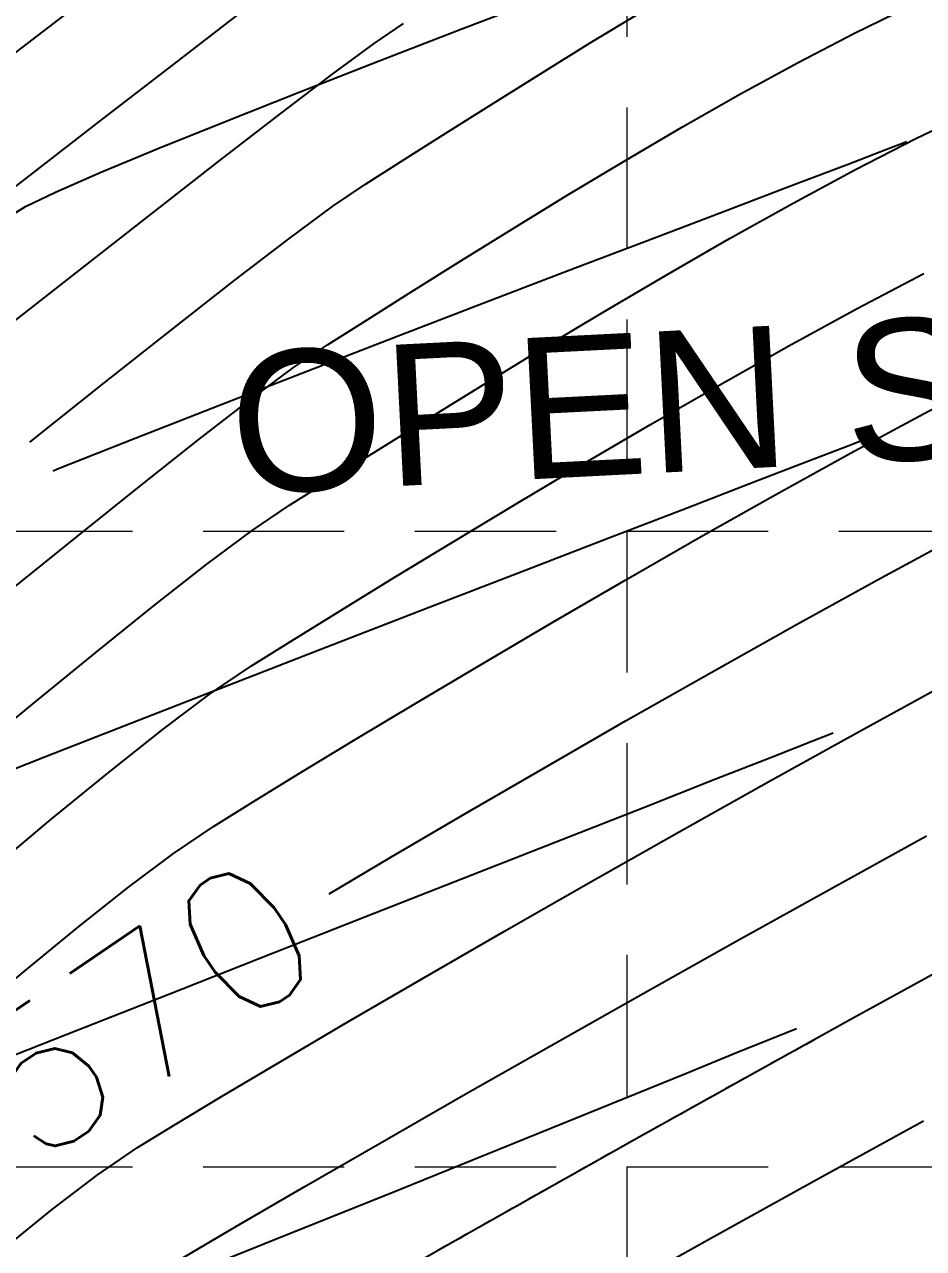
# Model space of a CAD drawing. Header units: inches. Extents: x 2547543 to 2548696, y 7125653 to 7126375.
# Drawn here: x 2547994.53 to 2548019.98, y 7125850.06 to 7125884.73 of the extents above; entities that cross this region are included whole.
import ezdxf

# ---------------------------------------------------------------- set-up
doc = ezdxf.new("R2010")
doc.units = ezdxf.units.IN
doc.header["$MEASUREMENT"] = 0
doc.linetypes.add('DASHED2', pattern=[0.375, 0.25, -0.125])
doc.linetypes.add('HIDDEN', pattern=[0.375, 0.25, -0.125])
for name, color, linetype in [('CONT-MJR', 6, 'Continuous'), ('CONT-MNR', 14, 'Continuous'), ('GRID', 254, 'HIDDEN'), ('V-100YR-LINE', 2, 'DASHED2'), ('V-PROP-SUBD-IDEN-N', 7, 'Continuous'), ('V-TOPO-MAJR-E', 6, 'Continuous'), ('V-TOPO-MINR-E', 14, 'Continuous')]:
    doc.layers.add(name, color=color, linetype=linetype)
doc.styles.add('L80', font='simplex', dxfattribs={"height": 3.2})
doc.styles.get("Standard").update_dxf_attribs({"font": 'ARIAL.TTF'})

msp = doc.modelspace()

# ---------------------------------------------------------------- linework, layer by layer
at = {"layer": 'CONT-MJR', "color": 35}
for points, elevation in [([(2548010.546127404, 7125884.203075462), (2548011.991101369, 7125885.072150113)], 575), ([(2548009.135677456, 7125883.333705245), (2548010.546127404, 7125884.203075462)], 575), ([(2548003.256050535, 7125879.577727892), (2548004.181322546, 7125880.206301907)], 575), ([(2548002.014234065, 7125878.660970781), (2548003.256050535, 7125879.577727892)], 575), ([(2548016.388361234, 7125867.73289609), (2548018.787878788, 7125869.056488072)], 570), ([(2548011.567447911, 7125865.012609193), (2548013.967784305, 7125866.376227579)], 570), ([(2548003.155956417, 7125860.106882275), (2548004.900881048, 7125861.141321333)], 570)]:
    msp.add_lwpolyline(points, dxfattribs=dict(at, elevation=elevation))
at = {"layer": 'CONT-MJR', "color": 35, "extrusion": (-0.5312333066392462, 0.8472255743998364, 0), "elevation": 4683643.282011705}
msp.add_lwpolyline([(-5944243.46579841, 575), (-5944245.069640094, 575)], dxfattribs=at)
at = {"layer": 'CONT-MJR', "color": 35, "extrusion": (-0.5350339797627156, 0.8448305395162217, 0), "elevation": 4656892.400215605}
msp.add_lwpolyline([(-5965222.521300547, 575), (-5965224.048318269, 575)], dxfattribs=at)
at = {"layer": 'CONT-MJR', "color": 35, "extrusion": (0.5358907392261847, -0.8442873418520578, 0), "elevation": -4650838.609269703}
msp.add_lwpolyline([(5969942.190369238, 575), (5969943.616680428, 575)], dxfattribs=at)
at = {"layer": 'CONT-MJR', "color": 35, "extrusion": (0.533173721116115, -0.8460057819608535, 0), "elevation": -4670006.985316652}
msp.add_lwpolyline([(5954958.335680965, 575), (5954959.63738782, 575)], dxfattribs=at)
at = {"layer": 'CONT-MJR', "color": 35, "extrusion": (0.6088804383176541, -0.7932620070532191, 0), "elevation": -4101260.225358286}
msp.add_lwpolyline([(6360039.398764132, 575.0000000000009), (6360041.314277267, 575.0000000000009)], dxfattribs=at)
at = {"layer": 'CONT-MJR', "color": 35, "extrusion": (0.6166332556366353, -0.7872505497254124, 0), "elevation": -4038669.134511687}
msp.add_lwpolyline([(6399965.595459755, 575), (6399967.828972308, 575)], dxfattribs=at)
at = {"layer": 'CONT-MJR', "color": 35, "extrusion": (-0.620518210774927, 0.7841920364914982, 0), "elevation": 4006975.68732008}
msp.add_lwpolyline([(-6419853.719412662, 575.0000000000005), (-6419856.216641591, 575.0000000000005)], dxfattribs=at)
at = {"layer": 'CONT-MJR', "color": 35, "extrusion": (-0.6219276946151246, 0.7830746724742899, 0), "elevation": 3995422.131203266}
msp.add_lwpolyline([(-6427047.806433548, 575), (-6427050.484547479, 575)], dxfattribs=at)
at = {"layer": 'CONT-MJR', "color": 35, "extrusion": (0.4758257152457119, -0.8795395890526514, 0), "elevation": -5055071.07938459}
msp.add_lwpolyline([(5631755.138140069, 570), (5631757.795391995, 570)], dxfattribs=at)
at = {"layer": 'CONT-MJR', "color": 35, "extrusion": (0.4889175817106366, -0.8723299824574545, 0), "elevation": -4970338.063674747}
msp.add_lwpolyline([(5706670.336076958, 570.0000000000005), (5706673.110917876, 570.0000000000005)], dxfattribs=at)
at = {"layer": 'CONT-MJR', "color": 35, "extrusion": (0.4983691415209579, -0.8669649351500114, 0), "elevation": -4908024.76108998}
msp.add_lwpolyline([(5760345.214579944, 570), (5760347.912262232, 570)], dxfattribs=at)
at = {"layer": 'CONT-MJR', "color": 35, "extrusion": (0.5023788224869881, -0.8646476269073937, 0), "elevation": -4881295.234370571}
msp.add_lwpolyline([(5783010.5457357, 570.0000000000009), (5783013.131708903, 570.0000000000009)], dxfattribs=at)
at = {"layer": 'CONT-MJR', "color": 35, "extrusion": (-0.5061709579724546, 0.8624331633844141, 0), "elevation": 4855852.884350359}
msp.add_lwpolyline([(-5804387.887267139, 570), (-5804390.312748223, 570)], dxfattribs=at)
at = {"layer": 'CONT-MNR', "color": 35, "extrusion": (-0.6108773325223451, 0.7917252582874846, 0), "elevation": 4085227.35289179}
msp.add_lwpolyline([(-6370355.987304052, 577), (-6370358.609806523, 577)], dxfattribs=at)
at = {"layer": 'CONT-MNR', "color": 35, "extrusion": (0.4357878641739455, -0.9000494083319598, 0), "elevation": -5303252.776304954}
msp.add_lwpolyline([(5398716.09252833, 574), (5398717.800700445, 574)], dxfattribs=at)
at = {"layer": 'CONT-MNR', "color": 35, "extrusion": (0.6063253116707384, -0.7952167103547196, 0), "elevation": -4121708.559462743}
msp.add_lwpolyline([(6346809.91298716, 578.0000000000009), (6346813.169027609, 578.0000000000009)], dxfattribs=at)
at = {"layer": 'CONT-MNR', "color": 35, "extrusion": (0.5621518475520181, -0.8270340381712549, 0), "elevation": -4460983.380714327}
msp.add_lwpolyline([(6113115.353106111, 576), (6113116.357253766, 576)], dxfattribs=at)
at = {"layer": 'CONT-MNR', "color": 35, "extrusion": (0.4602614117206241, -0.8877834380528499, 0), "elevation": -5153487.848808906}
msp.add_lwpolyline([(5541856.055673157, 574.0000000000009), (5541857.851775843, 574.0000000000009)], dxfattribs=at)
at = {"layer": 'CONT-MNR', "color": 35, "extrusion": (0.5919103841590798, -0.8060037823265166, 0), "elevation": -4235299.330073353}
msp.add_lwpolyline([(6271584.60491456, 576.0000000000009), (6271586.053628808, 576.0000000000009)], dxfattribs=at)
at = {"layer": 'CONT-MNR', "color": 35, "extrusion": (-0.6117873827650474, 0.791022248921921, 0), "elevation": 4077898.982810816}
msp.add_lwpolyline([(-6375046.742643885, 577.0000000000009), (-6375049.632417487, 577.0000000000009)], dxfattribs=at)
at = {"layer": 'CONT-MNR', "color": 35, "extrusion": (-0.6050918767317501, 0.7961556510590431, 0), "elevation": 4131536.20958514}
msp.add_lwpolyline([(-6340419.47138867, 576.0000000000009), (-6340421.312563383, 576.0000000000009)], dxfattribs=at)
at = {"layer": 'CONT-MNR', "color": 35}
for points, elevation in [([(2548014.799857387, 7125882.762247201), (2548016.429721652, 7125883.652115768)], 574), ([(2548011.521374207, 7125880.869271727), (2548013.156475949, 7125881.828271097)], 574), ([(2548008.363197297, 7125878.952540275), (2548009.916349033, 7125879.904333363)], 574), ([(2548012.693591992, 7125877.631703353), (2548014.494133921, 7125878.666572925)], 573), ([(2548005.499701627, 7125877.164727015), (2548006.883715872, 7125878.032976735)], 574), ([(2547993.728264017, 7125875.925091101), (2547995.99677178, 7125877.700907513)], 576), ([(2548018.108760439, 7125876.68316251), (2548019.988358893, 7125877.678502521)], 572), ([(2548016.174079205, 7125875.623914195), (2548018.108760439, 7125876.68316251)], 572), ([(2548002.14656379, 7125875.009358473), (2548003.105262166, 7125875.65850612)], 574), ([(2548012.252678545, 7125873.394858929), (2548014.212617729, 7125874.521049146)], 572), ([(2547999.477177639, 7125872.986756041), (2548000.926531984, 7125874.107293522)], 574), ([(2548017.914449843, 7125872.582730988), (2548019.978432671, 7125873.698869748)], 571), ([(2548003.172599247, 7125871.827075441), (2548004.483714622, 7125872.647968743)], 573), ([(2548015.801774066, 7125871.413636761), (2548017.914449843, 7125872.582730988)], 571), ([(2547996.018544895, 7125870.228042578), (2547997.830511646, 7125871.682190802)], 574), ([(2547994.073288277, 7125868.658756143), (2547996.018544895, 7125870.228042578)], 574), ([(2548009.49162369, 7125867.80112588), (2548011.558357525, 7125869.001583745)], 571), ([(2547996.552417396, 7125866.944373135), (2547998.207711891, 7125868.278006954)], 573), ([(2548002.109953556, 7125867.284216998), (2548003.466405745, 7125868.124235265)], 572), ([(2548000.953141407, 7125866.562914548), (2548002.109953556, 7125867.284216998)], 572), ([(2547999.799148662, 7125865.780684875), (2548000.953141407, 7125866.562914548)], 572), ([(2548018.17508464, 7125864.713536507), (2548020.689299951, 7125866.08796699)], 569), ([(2547992.84988326, 7125863.909007886), (2547994.756460539, 7125865.476040033)], 573), ([(2548013.060974918, 7125861.861828184), (2548015.618075965, 7125863.296105776)], 569), ([(2547998.750769965, 7125861.253947582), (2547999.877081027, 7125862.015118761)], 571), ([(2548014.711562561, 7125858.783574641), (2548017.402036296, 7125860.278080354)], 568), ([(2547994.531279842, 7125857.917965202), (2547996.056015935, 7125859.172443964)], 571), ([(2548017.971223654, 7125856.582175189), (2548020.901339604, 7125858.189980922)], 567), ([(2547992.91744228, 7125856.56490425), (2547994.531279842, 7125857.917965202)], 571), ([(2548003.685666868, 7125856.479317001), (2548005.816127475, 7125857.719448141)], 569), ([(2548009.438957266, 7125855.816568009), (2548012.042833144, 7125857.287805013)], 568), ([(2548001.768618851, 7125855.353105946), (2548003.685666868, 7125856.479317001)], 569), ([(2548006.94304415, 7125854.39566016), (2548009.438957266, 7125855.816568009)], 568), ([(2547998.745564559, 7125853.547057651), (2548000.107684417, 7125854.366968365)], 569), ([(2547997.724960268, 7125852.919527189), (2547998.745564559, 7125853.547057651)], 569), ([(2548016.928743133, 7125851.995538479), (2548019.982654393, 7125853.675380072)], 566), ([(2547996.582721005, 7125852.141617961), (2547997.724960268, 7125852.919527189)], 569), ([(2547993.951159841, 7125850.062943073), (2547995.318099006, 7125851.17687444)], 569)]:
    msp.add_lwpolyline(points, dxfattribs=dict(at, elevation=elevation))
at = {"layer": 'CONT-MNR', "color": 35, "extrusion": (-0.4941040472850515, 0.869402778035895, 0), "elevation": 4936277.844304069}
msp.add_lwpolyline([(-5736176.768535951, 574.0000000000009), (-5736178.658777713, 574.0000000000009)], dxfattribs=at)
at = {"layer": 'CONT-MNR', "color": 35, "extrusion": (0.6115049295786372, -0.791240621493251, 0), "elevation": -4080174.76976021}
msp.add_lwpolyline([(6373587.330416194, 577.0000000000009), (6373590.427154552, 577.0000000000009)], dxfattribs=at)
at = {"layer": 'CONT-MNR', "color": 35, "extrusion": (0.6117946248300029, -0.7910166477572491, 0), "elevation": -4077837.663163537}
msp.add_lwpolyline([(6375086.094454004, 576), (6375088.275244714, 576)], dxfattribs=at)
at = {"layer": 'CONT-MNR', "color": 35, "extrusion": (0.4324688584036604, -0.9016488709642102, 0), "elevation": -5323103.801966313}
msp.add_lwpolyline([(5379140.983191991, 573.0000000000009), (5379142.796047074, 573.0000000000009)], dxfattribs=at)
at = {"layer": 'CONT-MNR', "color": 35, "extrusion": (-0.4554049904232298, 0.8902843897865548, 0), "elevation": 5183680.138032145}
msp.add_lwpolyline([(-5513622.295086721, 573.0000000000009), (-5513624.219162472, 573.0000000000009)], dxfattribs=at)
at = {"layer": 'CONT-MNR', "color": 35, "extrusion": (-0.615181498553059, 0.7883855172680513, 0), "elevation": 4050458.786229877}
msp.add_lwpolyline([(-6392513.965173933, 576.0000000000009), (-6392516.432506771, 576.0000000000009)], dxfattribs=at)
at = {"layer": 'CONT-MNR', "color": 35, "extrusion": (-0.5152506793239153, 0.8570395191916437, 0), "elevation": 4794296.846704349}
msp.add_lwpolyline([(-5855359.655091717, 574), (-5855361.527846869, 574)], dxfattribs=at)
at = {"layer": 'CONT-MNR', "color": 35, "extrusion": (0.473112489393734, -0.8810020274549112, 0), "elevation": -5072416.105093876}
msp.add_lwpolyline([(5616150.186527439, 573), (5616152.191945174, 573)], dxfattribs=at)
at = {"layer": 'CONT-MNR', "color": 35, "extrusion": (0.4870943783540453, -0.8733493382237638, 0), "elevation": -4982257.881657042}
msp.add_lwpolyline([(5696282.211557111, 573), (5696284.267969269, 573)], dxfattribs=at)
at = {"layer": 'CONT-MNR', "color": 35, "extrusion": (0.6165270091821046, -0.7873337582937551, 0), "elevation": -4039535.720099494}
msp.add_lwpolyline([(6399419.330993729, 576), (6399422.031709645, 576)], dxfattribs=at)
at = {"layer": 'CONT-MNR', "color": 35, "extrusion": (0.5278868742302941, -0.8493146931587666, 0), "elevation": -4707053.525702389}
msp.add_lwpolyline([(5925717.165583979, 574.0000000000009), (5925718.907554813, 574.0000000000009)], dxfattribs=at)
at = {"layer": 'CONT-MNR', "color": 35, "extrusion": (0.5073943900200263, -0.8617139507842526, 0), "elevation": -4847620.82039184}
msp.add_lwpolyline([(5811286.352903177, 573.0000000000005), (5811288.419139054, 573.0000000000005)], dxfattribs=at)
at = {"layer": 'CONT-MNR', "color": 35, "extrusion": (0.5329415426164954, -0.8461520620748673, 0), "elevation": -4671637.675419675}
msp.add_lwpolyline([(5953674.579344342, 574.0000000000005), (5953676.076415909, 574.0000000000005)], dxfattribs=at)
at = {"layer": 'CONT-MNR', "color": 35, "extrusion": (0.5147628732716311, -0.8573325984127367, 0), "elevation": -4797624.868386444}
msp.add_lwpolyline([(5852627.496789641, 573), (5852629.521503572, 573)], dxfattribs=at)
at = {"layer": 'CONT-MNR', "color": 35, "extrusion": (0.5319217815338408, -0.8467934921395328, 0), "elevation": -4678806.78231368}
msp.add_lwpolyline([(5948040.922748531, 574), (5948042.254465507, 574)], dxfattribs=at)
at = {"layer": 'CONT-MNR', "color": 35, "extrusion": (0.5206858650565421, -0.853748341099601, 0), "elevation": -4756992.059441268}
msp.add_lwpolyline([(5885699.326467754, 573.0000000000009), (5885701.278552195, 573.0000000000009)], dxfattribs=at)
at = {"layer": 'CONT-MNR', "color": 35, "extrusion": (0.4901069467980203, -0.8716623088675582, 0), "elevation": -4962556.771574168}
msp.add_lwpolyline([(5713448.556374926, 572), (5713450.806628786, 572)], dxfattribs=at)
at = {"layer": 'CONT-MNR', "color": 35, "extrusion": (0.594519904052162, -0.8040808937450311, 0), "elevation": -4214941.954540535}
msp.add_lwpolyline([(6285272.852824936, 574), (6285274.370124768, 574)], dxfattribs=at)
at = {"layer": 'CONT-MNR', "color": 35, "extrusion": (0.4650814348737309, -0.8852679023526108, 0), "elevation": -5123270.474171661}
msp.add_lwpolyline([(5569791.866058957, 571), (5569794.106382377, 571)], dxfattribs=at)
at = {"layer": 'CONT-MNR', "color": 35, "extrusion": (-0.5253134069592474, 0.8509088226530902, 0), "elevation": 4724966.995757122}
msp.add_lwpolyline([(-5911437.646823464, 573), (-5911439.495095603, 573)], dxfattribs=at)
at = {"layer": 'CONT-MNR', "color": 35, "extrusion": (0.5286795732636422, -0.8488214822998845, 0), "elevation": -4701515.860604938}
msp.add_lwpolyline([(5930104.253432574, 573), (5930105.966654897, 573)], dxfattribs=at)
at = {"layer": 'CONT-MNR', "color": 35, "extrusion": (0.5049796071089899, -0.863131274143192, 0), "elevation": -4863869.956421155}
msp.add_lwpolyline([(5797687.573254103, 572), (5797689.809431164, 572)], dxfattribs=at)
at = {"layer": 'CONT-MNR', "color": 35, "extrusion": (-0.6209822529667834, 0.7838246241987412, 0), "elevation": 4003172.260036062}
msp.add_lwpolyline([(-6422223.293519046, 574.0000000000009), (-6422225.394328262, 574.0000000000009)], dxfattribs=at)
at = {"layer": 'CONT-MNR', "color": 35, "extrusion": (-0.510699551523937, 0.8597592500655342, 0), "elevation": 4825266.866153345}
msp.add_lwpolyline([(-5829853.037025152, 572), (-5829855.214363743, 572)], dxfattribs=at)
at = {"layer": 'CONT-MNR', "color": 35, "extrusion": (0.5309268668971651, -0.8474176432000693, 0), "elevation": -4685786.168173887}
msp.add_lwpolyline([(5942538.297177631, 573), (5942539.646450295, 573)], dxfattribs=at)
at = {"layer": 'CONT-MNR', "color": 35, "extrusion": (0.4912028997333732, -0.8710451832675076, 0), "elevation": -4955363.221034049}
msp.add_lwpolyline([(5719683.147920906, 571.0000000000009), (5719685.592530327, 571.0000000000009)], dxfattribs=at)
at = {"layer": 'CONT-MNR', "color": 35, "extrusion": (0.5609420053075711, -0.8278551000516461, 0), "elevation": -4469907.373524027}
msp.add_lwpolyline([(6106575.633192709, 573), (6106576.905221786, 573)], dxfattribs=at)
at = {"layer": 'CONT-MNR', "color": 35, "extrusion": (0.5155828333711082, -0.8568397411027455, 0), "elevation": -4792020.178039385}
msp.add_lwpolyline([(5857209.656879542, 572), (5857211.740766423, 572)], dxfattribs=at)
at = {"layer": 'CONT-MNR', "color": 35, "extrusion": (0.5973386902092336, -0.801989082955072, 0), "elevation": -4192850.699344791}
msp.add_lwpolyline([(6300025.455053005, 573), (6300027.055877722, 573)], dxfattribs=at)
at = {"layer": 'CONT-MNR', "color": 35, "extrusion": (0.4971362701816333, -0.8676724778796975, 0), "elevation": -4916211.451148742}
msp.add_lwpolyline([(5753367.439756446, 571), (5753369.876218745, 571)], dxfattribs=at)
at = {"layer": 'CONT-MNR', "color": 35, "extrusion": (-0.5197796065580584, 0.8543003924887019, 0), "elevation": 4763231.703677855}
msp.add_lwpolyline([(-5880643.084387233, 572.0000000000009), (-5880645.040168453, 572.0000000000009)], dxfattribs=at)
at = {"layer": 'CONT-MNR', "color": 35, "extrusion": (-0.6166637224265538, 0.7872266849154863, 0), "elevation": 4038415.602136038}
msp.add_lwpolyline([(-6400116.640064699, 573), (-6400118.525913107, 573)], dxfattribs=at)
at = {"layer": 'CONT-MNR', "color": 35, "extrusion": (0.5233950781174577, -0.8520901315016037, 0), "elevation": -4738269.433699723}
msp.add_lwpolyline([(5900772.912295032, 572), (5900774.705285745, 572)], dxfattribs=at)
at = {"layer": 'CONT-MNR', "color": 35, "extrusion": (0.5068090551416204, -0.8620583400364838, 0), "elevation": -4851559.485016324}
msp.add_lwpolyline([(5807984.854671616, 571), (5807987.160099029, 571)], dxfattribs=at)
at = {"layer": 'CONT-MNR', "color": 35, "extrusion": (0.6329572884176947, -0.7741867158760342, 0), "elevation": -3903978.53871808}
msp.add_lwpolyline([(6482992.181917106, 573), (6482994.501715185, 573)], dxfattribs=at)
at = {"layer": 'CONT-MNR', "color": 35, "extrusion": (0.5109408388661605, -0.8596158788544708, 0), "elevation": -4823627.016441812}
msp.add_lwpolyline([(5831201.80255427, 571), (5831203.985027395, 571)], dxfattribs=at)
at = {"layer": 'CONT-MNR', "color": 35, "extrusion": (-0.5999293776350096, 0.8000529619034418, 0), "elevation": 4172450.09024593}
msp.add_lwpolyline([(-6313549.323353803, 572), (-6313551.009155152, 572)], dxfattribs=at)
at = {"layer": 'CONT-MNR', "color": 35, "extrusion": (0.5148271018039018, -0.8572940308016819, 0), "elevation": -4797179.61962761}
msp.add_lwpolyline([(5852976.68651081, 571.0000000000009), (5852978.707708498, 571.0000000000009)], dxfattribs=at)
at = {"layer": 'CONT-MNR', "color": 35, "extrusion": (0.6215488417554959, -0.7833754127571285, 0), "elevation": -3998521.769267689}
msp.add_lwpolyline([(6425110.39612015, 572), (6425112.331680037, 572)], dxfattribs=at)
at = {"layer": 'CONT-MNR', "color": 35, "extrusion": (0.4848247114981765, -0.8746113417517005, 0), "elevation": -4997019.921619739}
msp.add_lwpolyline([(5683317.975239635, 569), (5683320.898833869, 569)], dxfattribs=at)
at = {"layer": 'CONT-MNR', "color": 35, "extrusion": (0.5186521699859871, -0.8549853370490202, 0), "elevation": -4770981.892199195}
msp.add_lwpolyline([(5874349.22173067, 571), (5874351.043316778, 571)], dxfattribs=at)
at = {"layer": 'CONT-MNR', "color": 35, "extrusion": (0.6337606334015599, -0.7735292234624713, 0), "elevation": -3897243.560031585}
msp.add_lwpolyline([(6487039.75552613, 572.0000000000009), (6487041.897153988, 572.0000000000009)], dxfattribs=at)
at = {"layer": 'CONT-MNR', "color": 35, "extrusion": (-0.5226740575365385, 0.8525325973699138, 0), "elevation": 4743256.225084012}
msp.add_lwpolyline([(-5896757.473493127, 571.0000000000005), (-5896759.057121305, 571.0000000000005)], dxfattribs=at)
at = {"layer": 'CONT-MNR', "color": 35, "extrusion": (0.5273560512005925, -0.8496443934153383, 0), "elevation": -4710745.555759936}
msp.add_lwpolyline([(5922760.263678193, 571), (5922761.570997372, 571)], dxfattribs=at)
at = {"layer": 'CONT-MNR', "color": 35, "extrusion": (-0.639997017363249, 0.7683773928000129, 0), "elevation": 3844642.047723524}
msp.add_lwpolyline([(-6518350.2248836, 572.0000000000009), (-6518352.528120923, 572.0000000000009)], dxfattribs=at)
at = {"layer": 'CONT-MNR', "color": 35, "extrusion": (0.4930366717155476, -0.8700085288913295, 0), "elevation": -4943296.71642115}
msp.add_lwpolyline([(5730101.42004236, 569), (5730104.310235206, 569)], dxfattribs=at)
at = {"layer": 'CONT-MNR', "color": 35, "extrusion": (0.4817764315020749, -0.876294168672328, 0), "elevation": -5016775.077097353}
msp.add_lwpolyline([(5665884.327235954, 568), (5665887.373141, 568)], dxfattribs=at)
at = {"layer": 'CONT-MNR', "color": 35, "extrusion": (0.599121281303312, -0.8006582855934721, 0), "elevation": -4178819.578642081}
msp.add_lwpolyline([(6309329.836440925, 571.0000000000009), (6309331.43634049, 571.0000000000009)], dxfattribs=at)
at = {"layer": 'CONT-MNR', "color": 35, "extrusion": (-0.6219708430892497, 0.783040401478013, 0), "elevation": 3995056.372117991}
msp.add_lwpolyline([(-6427260.491887347, 571.0000000000005), (-6427262.297389571, 571.0000000000005)], dxfattribs=at)
at = {"layer": 'CONT-MNR', "color": 35, "extrusion": (0.4965178144940867, -0.8680265317892166, 0), "elevation": -4920303.293171711}
msp.add_lwpolyline([(5749854.609611554, 569.0000000000009), (5749857.408123722, 569.0000000000009)], dxfattribs=at)
at = {"layer": 'CONT-MNR', "color": 35, "extrusion": (0.4998067427412112, -0.8661369521677393, 0), "elevation": -4898458.199259435}
msp.add_lwpolyline([(5768473.727681017, 569), (5768476.38450359, 569)], dxfattribs=at)
at = {"layer": 'CONT-MNR', "color": 35, "extrusion": (0.4889221325168341, -0.8723274318369171, 0), "elevation": -4970301.305846775}
msp.add_lwpolyline([(5706690.142778423, 568.0000000000005), (5706693.20209918, 568.0000000000005)], dxfattribs=at)
at = {"layer": 'CONT-MNR', "color": 35, "extrusion": (-0.4843267441572759, 0.874887195525236, 0), "elevation": 5000247.432837311}
msp.add_lwpolyline([(-5680467.837625564, 567), (-5680471.214768364, 567)], dxfattribs=at)
at = {"layer": 'CONT-MNR', "color": 35, "extrusion": (-0.5105225862628526, 0.8598643433213684, 0), "elevation": 4826456.481083885}
msp.add_lwpolyline([(-5828844.040133969, 569.0000000000005), (-5828845.971757774, 569.0000000000005)], dxfattribs=at)
at = {"layer": 'CONT-MNR', "color": 35, "extrusion": (-0.4871887704509472, 0.8732966860961368, 0), "elevation": 4981621.207380267}
msp.add_lwpolyline([(-5696806.225843834, 567), (-5696809.579938041, 567)], dxfattribs=at)
at = {"layer": 'CONT-MNR', "color": 35, "extrusion": (-0.4974973071015042, 0.8674655205982263, 0), "elevation": 4913806.400398102}
msp.add_lwpolyline([(-5755398.838879703, 568.0000000000009), (-5755401.541974038, 568.0000000000009)], dxfattribs=at)
at = {"layer": 'CONT-MNR', "color": 35, "extrusion": (0.4897866671860333, -0.8718423140951568, 0), "elevation": -4964638.093556499}
msp.add_lwpolyline([(5711609.426372294, 567), (5711612.699460771, 567)], dxfattribs=at)
at = {"layer": 'CONT-MNR', "color": 35, "extrusion": (0.5003549874382248, -0.8658203546612275, 0), "elevation": -4894801.807048578}
msp.add_lwpolyline([(5771567.874696977, 568), (5771570.358653278, 568)], dxfattribs=at)
at = {"layer": 'CONT-MNR', "color": 35, "extrusion": (0.60652919132383, -0.7950612178141132, 0), "elevation": -4120054.374864428}
msp.add_lwpolyline([(6347849.012396071, 569), (6347850.602993083, 569)], dxfattribs=at)
at = {"layer": 'CONT-MNR', "color": 35, "extrusion": (0.503537098820685, -0.8639736049852725, 0), "elevation": -4873534.114940356}
msp.add_lwpolyline([(5789535.391534975, 568), (5789537.606150662, 568)], dxfattribs=at)
at = {"layer": 'CONT-MNR', "color": 35, "extrusion": (-0.4844391840222556, 0.8748249407646375, 0), "elevation": 4999513.808059307}
msp.add_lwpolyline([(-5681107.194936682, 566.0000000000009), (-5681110.684937027, 566.0000000000009)], dxfattribs=at)
at = {"layer": 'CONT-MNR', "color": 35, "extrusion": (-0.4922454777773724, 0.8704564260247187, 0), "elevation": 4948497.388589749}
msp.add_lwpolyline([(-5725596.156310245, 567.0000000000009), (-5725599.290426951, 567.0000000000009)], dxfattribs=at)
at = {"layer": 'CONT-MNR', "color": 35, "extrusion": (-0.5074338020871265, 0.8616907429579379, 0), "elevation": 4847337.978976721}
msp.add_lwpolyline([(-5811484.088464526, 568), (-5811485.983540992, 568)], dxfattribs=at)
at = {"layer": 'CONT-MNR', "color": 35, "extrusion": (-0.4946919908314161, 0.8690683714226691, 0), "elevation": 4932372.588294378}
msp.add_lwpolyline([(-5739489.932434386, 567.0000000000009), (-5739492.869607594, 567.0000000000009)], dxfattribs=at)
at = {"layer": 'CONT-MNR', "color": 35, "extrusion": (-0.4866649887825362, 0.873588683931571, 0), "elevation": 4985033.045514956}
msp.add_lwpolyline([(-5693814.508795781, 566.0000000000009), (-5693817.94690179, 566.0000000000009)], dxfattribs=at)
at = {"layer": 'GRID', "color": 252, "linetype": 'HIDDEN', "lineweight": 0, "ltscale": 16}
for p, q in [((2548011.583313596, 7126356.376313465), (2548011.583313596, 7125726.296813901)), ((2547561.583313602, 7125870.376313471), (2548677.583313586, 7125870.376313471)), ((2547561.583313602, 7125852.376313472), (2548677.583313586, 7125852.376313472))]:
    msp.add_line(p, q, dxfattribs=at)
at = {"layer": 'V-100YR-LINE', "color": 5}
for p, q in [((2548015.01660466, 7125854.946534611, 567), (2548016.961901397, 7125856.023426855, 567)), ((2548012.087485304, 7125853.312457578, 567), (2548015.01660466, 7125854.946534611, 567)), ((2548009.23386827, 7125851.709342481, 567), (2548012.087485304, 7125853.312457578, 567)), ((2548006.505756242, 7125850.166587705, 567), (2548009.23386827, 7125851.709342481, 567)), ((2548003.953151905, 7125848.713591643, 567), (2548006.505756242, 7125850.166587705, 567))]:
    msp.add_line(p, q, dxfattribs=at)
at = {"layer": 'V-TOPO-MAJR-E', "color": 35, "extrusion": (0.3594286572474938, -0.9331725672935653, 0), "elevation": -5733845.819398972}
msp.add_lwpolyline([(4938987.260641398, 575), (4938987.892614111, 575)], dxfattribs=at)
at = {"layer": 'V-TOPO-MAJR-E', "color": 35, "extrusion": (0.3562134458133974, -0.934404613120968, 0), "elevation": -5750817.651136871}
msp.add_lwpolyline([(4919214.178784572, 575), (4919215.32205998, 575)], dxfattribs=at)
at = {"layer": 'V-TOPO-MAJR-E', "color": 35, "elevation": 575}
for points in [[(2548016.369456542, 7125880.21268748), (2548017.849830403, 7125880.775758755)], [(2548005.11196265, 7125875.909804972), (2548007.656044126, 7125876.887785729)], [(2548002.554490173, 7125874.921681623), (2548005.11196265, 7125875.909804972)]]:
    msp.add_lwpolyline(points, dxfattribs=at)
at = {"layer": 'V-TOPO-MAJR-E', "color": 35, "extrusion": (0.3555427850156648, -0.9346600066458952, 0), "elevation": -5754346.410686254}
msp.add_lwpolyline([(4915082.339648612, 575.0000000000009), (4915084.293317027, 575.0000000000009)], dxfattribs=at)
at = {"layer": 'V-TOPO-MAJR-E', "color": 35, "extrusion": (0.355952915557409, -0.9345038907924248, 0), "elevation": -5752188.929338489}
msp.add_lwpolyline([(4917604.842256606, 575.0000000000009), (4917607.095010661, 575.0000000000009)], dxfattribs=at)
at = {"layer": 'V-TOPO-MAJR-E', "color": 35, "extrusion": (0.3566386745940107, -0.9342423966957544, 0), "elevation": -5748578.231565721}
msp.add_lwpolyline([(4921822.706668974, 575.0000000000005), (4921825.187769126, 575.0000000000005)], dxfattribs=at)
at = {"layer": 'V-TOPO-MAJR-E', "color": 35, "extrusion": (0.357583411482772, -0.9338812043468606, 0), "elevation": -5743597.219860319}
msp.add_lwpolyline([(4927631.825852171, 575.0000000000009), (4927634.464560701, 575.0000000000009)], dxfattribs=at)
at = {"layer": 'V-TOPO-MAJR-E', "color": 35, "extrusion": (0.362461668832526, -0.9319986795200625, 0), "elevation": -5717752.759342358}
msp.add_lwpolyline([(4957588.845060609, 575.0000000000005), (4957591.532203154, 575.0000000000005)], dxfattribs=at)
at = {"layer": 'V-TOPO-MAJR-E', "color": 35, "extrusion": (0.3651933420600728, -0.9309316961598175, 0), "elevation": -5703189.26689238}
msp.add_lwpolyline([(4974333.16864473, 575), (4974335.730491066, 575)], dxfattribs=at)
at = {"layer": 'V-TOPO-MAJR-E', "color": 35, "extrusion": (-0.3689461285808066, 0.9294507809482088, 0), "elevation": 5683074.361860008}
msp.add_lwpolyline([(-4997299.314478043, 575.0000000000009), (-4997301.680331601, 575.0000000000009)], dxfattribs=at)
at = {"layer": 'V-TOPO-MAJR-E', "color": 35, "extrusion": (0.374379272975834, -0.9272756655742056, 0), "elevation": -5653731.140530839}
msp.add_lwpolyline([(5030472.884996753, 575), (5030473.022639628, 575)], dxfattribs=at)
at = {"layer": 'V-TOPO-MINR-E', "color": 35, "extrusion": (0.3581293395134676, -0.9336719853244219, 0), "elevation": -5740722.788970876}
msp.add_lwpolyline([(4930991.017900975, 576), (4930993.545646805, 576)], dxfattribs=at)
at = {"layer": 'V-TOPO-MINR-E', "color": 35}
for points, elevation in [([(2548004.56684731, 7125883.693254214), (2548006.912556443, 7125884.599963308)], 576), ([(2548002.302740383, 7125882.809144863), (2548004.56684731, 7125883.693254214)], 576), ([(2548000.187461536, 7125881.971684154), (2548002.302740383, 7125882.809144863)], 576), ([(2547994.559144385, 7125879.569305642), (2547995.406852191, 7125879.97968283)], 576), ([(2548016.756331624, 7125872.377473377), (2548017.864304837, 7125872.805019408)], 574), ([(2548015.210138081, 7125871.781642091), (2548016.756331624, 7125872.377473377)], 574), ([(2548013.292882528, 7125871.04284929), (2548015.210138081, 7125871.781642091)], 574), ([(2548011.071723291, 7125870.186418714), (2548013.292882528, 7125871.04284929)], 574), ([(2548008.613818691, 7125869.237674104), (2548011.071723291, 7125870.186418714)], 574), ([(2548000.491215942, 7125866.090793465), (2548003.256406694, 7125867.16453774)], 574), ([(2547997.757913121, 7125865.026030116), (2548000.491215942, 7125866.090793465)], 574), ([(2548016.815943296, 7125864.42788584), (2548017.425946975, 7125864.667754957)], 573), ([(2548004.431568062, 7125859.556139366), (2548007.192761902, 7125860.642233165)], 573), ([(2547998.618994297, 7125857.270186394), (2548001.550880049, 7125858.423157196)], 573), ([(2547995.704207238, 7125856.124126693), (2547998.618994297, 7125857.270186394)], 573), ([(2548015.797878678, 7125856.060591715), (2548016.384994554, 7125856.296553469)], 572), ([(2547992.874815309, 7125855.01187783), (2547995.704207238, 7125856.124126693)], 573), ([(2548014.735832516, 7125855.628986345), (2548015.797878678, 7125856.060591715)], 572), ([(2548009.427009797, 7125853.468502634), (2548011.477708326, 7125854.302122395)], 572)]:
    msp.add_lwpolyline(points, dxfattribs=dict(at, elevation=elevation))
at = {"layer": 'V-TOPO-MINR-E', "color": 35, "extrusion": (0.3743658696364102, -0.9272810769401985, 0), "elevation": -5653811.202839256}
msp.add_lwpolyline([(5030397.310963847, 576.0000000000005), (5030399.359129118, 576.0000000000005)], dxfattribs=at)
at = {"layer": 'V-TOPO-MINR-E', "color": 35, "extrusion": (0.3839854316882044, -0.9233391512609131, 0), "elevation": -5601210.881088482}
msp.add_lwpolyline([(5088899.397395134, 576.0000000000009), (5088901.147505124, 576.0000000000009)], dxfattribs=at)
at = {"layer": 'V-TOPO-MINR-E', "color": 35, "extrusion": (-0.4005706686109275, 0.9162658672288271, 0), "elevation": 5508548.37561227}
msp.add_lwpolyline([(-5189059.729057265, 576), (-5189061.110140443, 576)], dxfattribs=at)
at = {"layer": 'V-TOPO-MINR-E', "color": 35, "extrusion": (-0.51976923032941, 0.8543067055822359, 0), "elevation": 4763317.528339267}
msp.add_lwpolyline([(-5880580.877933321, 576.0000000000009), (-5880581.776822165, 576.0000000000009)], dxfattribs=at)
at = {"layer": 'V-TOPO-MINR-E', "color": 35, "extrusion": (0.3619015764793829, -0.9322163101671936, 0), "elevation": -5720723.171026392}
msp.add_lwpolyline([(4954168.413630433, 574), (4954169.060041092, 574)], dxfattribs=at)
at = {"layer": 'V-TOPO-MINR-E', "color": 35, "extrusion": (0.3605746179419675, -0.9327303709518653, 0), "elevation": -5727767.424969738}
msp.add_lwpolyline([(4946009.780444939, 574), (4946012.597434415, 574)], dxfattribs=at)
at = {"layer": 'V-TOPO-MINR-E', "color": 35, "extrusion": (0.3611895940408477, -0.9324924005891992, 0), "elevation": -5724504.716743256}
msp.add_lwpolyline([(4949782.741624166, 574), (4949785.669176559, 574)], dxfattribs=at)
at = {"layer": 'V-TOPO-MINR-E', "color": 35, "extrusion": (0.3642959155176023, -0.9312832468895765, 0), "elevation": -5707973.542382442}
msp.add_lwpolyline([(4968828.319938295, 574), (4968831.148569196, 574)], dxfattribs=at)
at = {"layer": 'V-TOPO-MINR-E', "color": 35, "extrusion": (0.3660648826798515, -0.9305893303002064, 0), "elevation": -5698513.928961775}
msp.add_lwpolyline([(4979684.763876239, 573.0000000000009), (4979685.988128893, 573.0000000000009)], dxfattribs=at)
at = {"layer": 'V-TOPO-MINR-E', "color": 35, "extrusion": (0.3660568594571659, -0.9305924863463905, 0), "elevation": -5698564.400127156}
msp.add_lwpolyline([(4979613.860330071, 574.0000000000009), (4979616.512459799, 574.0000000000009)], dxfattribs=at)
at = {"layer": 'V-TOPO-MINR-E', "color": 35, "extrusion": (0.3660917257890484, -0.930578770609343, 0), "elevation": -5698370.285377971}
msp.add_lwpolyline([(4979847.418331556, 573), (4979849.137963308, 573)], dxfattribs=at)
at = {"layer": 'V-TOPO-MINR-E', "color": 35, "extrusion": (0.366094224307907, -0.9305777876826805, 0), "elevation": -5698356.914915671}
msp.add_lwpolyline([(4979860.576316678, 573.0000000000009), (4979862.717924549, 573.0000000000009)], dxfattribs=at)
at = {"layer": 'V-TOPO-MINR-E', "color": 35, "extrusion": (-0.3660849749383002, 0.9305814263805314, 0), "elevation": 5698406.411282001}
msp.add_lwpolyline([(-4979801.447845129, 573.0000000000009), (-4979803.938026132, 573.0000000000009)], dxfattribs=at)
at = {"layer": 'V-TOPO-MINR-E', "color": 35, "extrusion": (0.3660676840380795, -0.9305882283281885, 0), "elevation": -5698498.93840261}
msp.add_lwpolyline([(4979692.801360175, 573), (4979695.566711331, 573)], dxfattribs=at)
at = {"layer": 'V-TOPO-MINR-E', "color": 35, "extrusion": (0.3660114900941396, -0.9306103315131784, 0), "elevation": -5698799.625090511}
msp.add_lwpolyline([(4979342.62762022, 573.0000000000009), (4979345.723102737, 573.0000000000009)], dxfattribs=at)
at = {"layer": 'V-TOPO-MINR-E', "color": 35, "extrusion": (0.3772254626777645, -0.9261214554838618, 0), "elevation": -5638231.749050523}
msp.add_lwpolyline([(5047823.721267109, 572.0000000000009), (5047825.302362864, 572.0000000000009)], dxfattribs=at)
at = {"layer": 'V-TOPO-MINR-E', "color": 35, "extrusion": (0.3771249361569163, -0.9261623953328282, 0), "elevation": -5638779.623388573}
msp.add_lwpolyline([(5047209.762281279, 572), (5047211.699131122, 572)], dxfattribs=at)
at = {"layer": 'V-TOPO-MINR-E', "color": 35, "extrusion": (-0.3756899482207732, 0.9267454142351463, 0), "elevation": 5646590.494747078}
msp.add_lwpolyline([(-5038465.160994733, 572.0000000000009), (-5038467.572519826, 572.0000000000009)], dxfattribs=at)
at = {"layer": 'V-TOPO-MINR-E', "color": 35, "extrusion": (-0.374451949721425, 0.927246319674456, 0), "elevation": 5653314.302135558}
msp.add_lwpolyline([(-5030917.146426715, 572.0000000000009), (-5030919.676877702, 572.0000000000009)], dxfattribs=at)
at = {"layer": 'V-TOPO-MINR-E', "color": 35, "extrusion": (0.3727995731024116, -0.9279118914501848, 0), "elevation": -5662267.331480838}
msp.add_lwpolyline([(5020835.865495916, 572.0000000000005), (5020838.435937332, 572.0000000000005)], dxfattribs=at)
at = {"layer": 'V-TOPO-MINR-E', "color": 35, "extrusion": (0.3705967944685206, -0.9287938500709709, 0), "elevation": -5674164.722277382}
msp.add_lwpolyline([(5007383.895153088, 572), (5007386.426656934, 572)], dxfattribs=at)

# ---------------------------------------------------------------- texts
at = {"layer": 'CONT-MJR', "color": 35, "insert": (2547992.54732067, 7125855.642368945, 570), "char_height": 4, "width": 15.04761904761904, "attachment_point": 1, "rotation": 34.14716137421647, "style": 'L80'}
msp.add_mtext('\\Fsimplex.shx;\\W1.0000000000;\\T1.0000000000;\\o\\l570', dxfattribs=at)
at = {"layer": 'V-PROP-SUBD-IDEN-N'}
msp.add_text('OPEN SPACE/COMMON AREA', height=4, rotation=2.903254465463838, dxfattribs=at).set_placement((2548000.453289302, 7125871.419961685))

doc.saveas('drawing.dxf')
